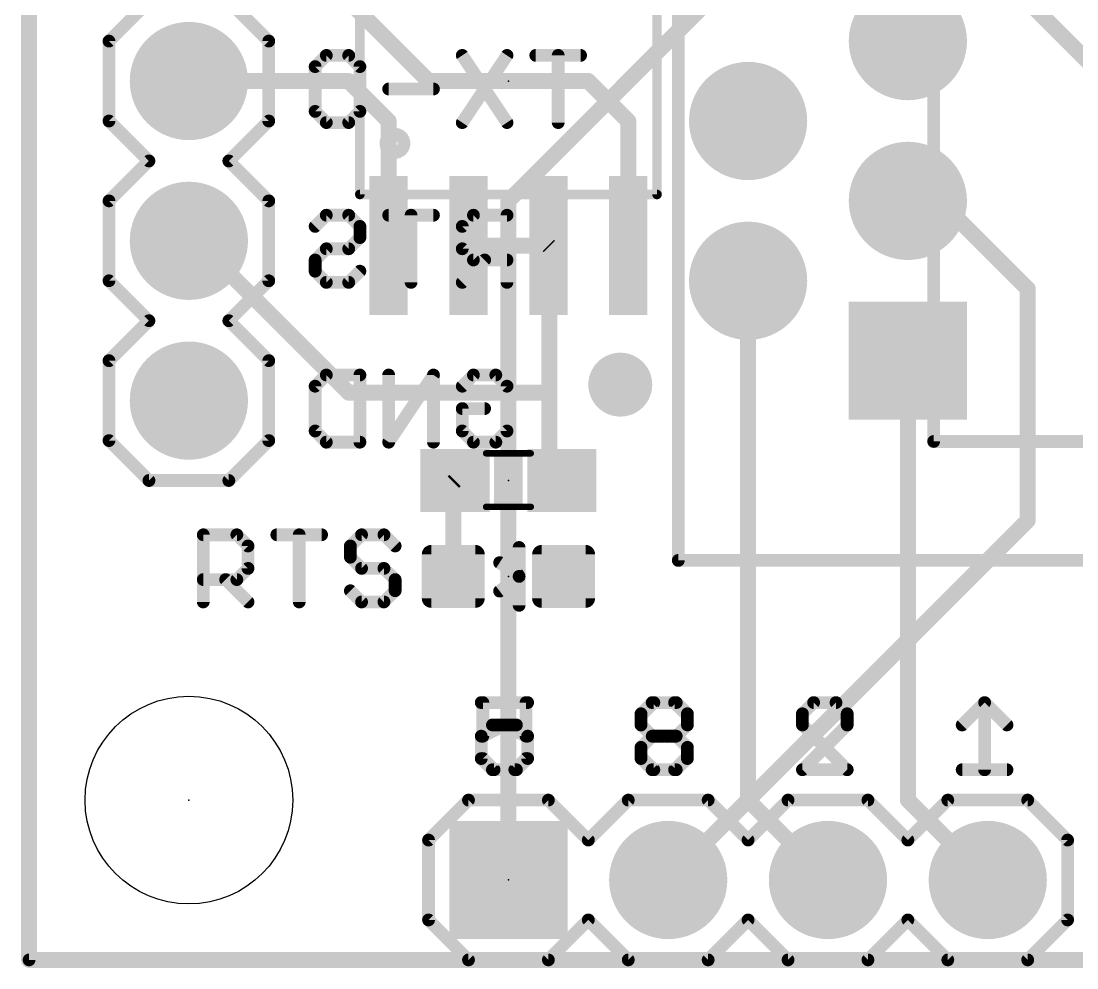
# Model space of a CAD drawing. Extents: x -30 to 77, y -19 to 28.
# Drawn here: x -0.13 to 16.66, y -0.13 to 14.92 of the extents above; entities that cross this region are included whole.
import ezdxf

# ---------------------------------------------------------------- set-up
doc = ezdxf.new("R2010")
doc.units = 0
for name, color, linetype in [('1', 12, 'CONTINUOUS'), ('16', 132, 'CONTINUOUS'), ('17', 110, 'CONTINUOUS'), ('18', 110, 'CONTINUOUS'), ('20', 53, 'CONTINUOUS'), ('21', 41, 'CONTINUOUS'), ('22', 40, 'CONTINUOUS'), ('23', 53, 'CONTINUOUS'), ('51', 53, 'CONTINUOUS')]:
    doc.layers.add(name, color=color, linetype=linetype)

# ---------------------------------------------------------------- blocks, each defined once
blk = doc.blocks.new('RECT')
blk.add_solid([(-0.5, -0.5), (0.5, -0.5), (-0.5, 0.5), (0.5, 0.5)])
blk = doc.blocks.new('SQUAREP')
blk.add_solid([(-0.5, -0.5), (0.5, -0.5), (-0.5, 0.5), (0.5, 0.5)])
blk = doc.blocks.new('ROUNDP')
at = {"const_width": 0.5}
blk.add_lwpolyline([(0, -0.25, 1), (0, 0.25, 1), (0, -0.25)], format="xyb", dxfattribs=at)
blk = doc.blocks.new('RECT160000X160000R30')
at = {"const_width": 0.15}
blk.add_lwpolyline([(0.425, -0.35), (0.425, 0.35, 0.4142), (0.35, 0.425), (-0.35, 0.425, 0.4142), (-0.425, 0.35), (-0.425, -0.35, 0.4142), (-0.35, -0.425), (0.35, -0.425, 0.4142)], format="xyb", close=True, dxfattribs=at)
blk.add_solid([(-0.3754, -0.3754), (0.3754, -0.3754), (-0.3754, 0.3754), (0.3754, 0.3754)])
blk = doc.blocks.new('ROUNDV')
at = {"const_width": 0.5}
blk.add_lwpolyline([(0, -0.25, 1), (0, 0.25, 1), (0, -0.25)], format="xyb", dxfattribs=at)

msp = doc.modelspace()

# ---------------------------------------------------------------- linework, layer by layer
at = {"layer": '1', "const_width": 0.254}
for points in [[(0, 0), (0, 27.94)], [(3.81, 16.51), (6.35, 13.97)], [(2.54, 13.97), (5.08, 13.97)], [(5.08, 13.97), (5.715, 13.335)], [(6.35, 13.97), (8.89, 13.97)], [(8.89, 13.97), (9.525, 13.335)], [(5.715, 13.335), (5.715, 11.3538)], [(9.525, 13.335), (9.525, 11.3538)], [(2.54, 11.43), (2.667, 11.43)], [(2.667, 11.43), (5.08, 9.017)], [(8.255, 11.3538), (6.985, 11.3538)], [(8.27, 11.3388), (8.255, 11.3538)], [(8.27, 11.3388), (8.27, 9.017)], [(11.43, 2.54), (11.43, 10.795)], [(13.97, 2.54), (13.97, 9.525)], [(5.08, 9.017), (8.27, 9.017)], [(8.27, 9.017), (8.27, 7.82)], [(8.27, 7.82), (8.47, 7.62)], [(6.77, 7.62), (6.743, 7.593)], [(6.743, 7.593), (6.743, 6.096)], [(6.743, 6.096), (6.97, 6.45)], [(12.7, 1.27), (11.43, 2.54)], [(15.24, 1.27), (13.97, 2.54)], [(22.86, 0), (0, 0)]]:
    msp.add_lwpolyline(points, dxfattribs=at)
at = {"layer": '1', "const_width": 0.127}
for points in [[(2.54, 14.0335, 1), (2.54, 13.9065)], [(5.1249, 14.0149, 1), (5.0351, 13.9251)], [(5.08, 13.9065, 1), (5.08, 14.0335)], [(6.35, 14.0335, 1), (6.35, 13.9065)], [(6.3051, 13.9251, 1), (6.3949, 14.0149)], [(8.9349, 14.0149, 1), (8.8451, 13.9251)], [(8.89, 13.9065, 1), (8.89, 14.0335)], [(5.7785, 13.335, 1), (5.6515, 13.335)], [(5.6701, 13.2901, 1), (5.7599, 13.3799)], [(9.5885, 13.335, 1), (9.4615, 13.335)], [(9.4801, 13.2901, 1), (9.5699, 13.3799)], [(2.54, 11.4935, 1), (2.54, 11.3665)], [(2.7119, 11.4749, 1), (2.6221, 11.3851)], [(2.667, 11.3665, 1), (2.667, 11.4935)], [(5.6515, 11.3538, 1), (5.7785, 11.3538)], [(6.985, 11.4173, 1), (6.985, 11.2903)], [(8.2999, 11.3987, 1), (8.2101, 11.3089)], [(8.3335, 11.3388, 1), (8.2065, 11.3388)], [(8.2251, 11.2939, 1), (8.3149, 11.3837)], [(8.255, 11.2903, 1), (8.255, 11.4173)], [(9.4615, 11.3538, 1), (9.5885, 11.3538)], [(11.4935, 10.795, 1), (11.3665, 10.795)], [(14.0335, 9.525, 1), (13.9065, 9.525)], [(5.08, 9.0805, 1), (5.08, 8.9535)], [(5.0351, 8.9721, 1), (5.1249, 9.0619)], [(8.3335, 9.017, 1), (8.2065, 9.017)], [(8.2065, 9.017, 1), (8.3335, 9.017)], [(8.27, 8.9535, 1), (8.27, 9.0805)], [(8.3149, 7.8649, 1), (8.2251, 7.7751)], [(6.8149, 7.5751, 1), (6.7251, 7.6649)], [(8.2065, 7.82, 1), (8.3335, 7.82)], [(8.4251, 7.5751, 1), (8.5149, 7.6649)], [(6.8065, 7.593, 1), (6.6795, 7.593)], [(6.6981, 7.6379, 1), (6.7879, 7.5481)], [(7.0235, 6.4157, 1), (6.9165, 6.4843)], [(6.6895, 6.1303, 1), (6.7965, 6.0617)], [(6.6795, 6.096, 1), (6.8065, 6.096)], [(11.4749, 2.5849, 1), (11.3851, 2.4951)], [(11.3665, 2.54, 1), (11.4935, 2.54)], [(14.0149, 2.5849, 1), (13.9251, 2.4951)], [(13.9065, 2.54, 1), (14.0335, 2.54)], [(12.6551, 1.2251, 1), (12.7449, 1.3149)], [(15.1951, 1.2251, 1), (15.2849, 1.3149)], [(0, 0.0635, 1), (0, -0.0635)], [(-0.0635, 0, 1), (0.0635, 0)]]:
    msp.add_lwpolyline(points, format="xyb", dxfattribs=at)
at = {"layer": '16', "const_width": 0.254}
for points in [[(0, 0), (0, 27.94)], [(7.62, 12.065), (11.43, 15.875)], [(15.875, 15.24), (17.074, 14.041)], [(7.62, 1.27), (7.62, 12.065)], [(14.478, 12.065), (13.97, 12.065)], [(15.875, 10.668), (14.478, 12.065)], [(15.875, 6.985), (15.875, 10.668)], [(10.16, 1.27), (15.875, 6.985)], [(22.86, 0), (0, 0)]]:
    msp.add_lwpolyline(points, dxfattribs=at)
at = {"layer": '16', "const_width": 0.127}
for points in [[(7.6835, 12.065, 1), (7.5565, 12.065)], [(7.5751, 12.1099, 1), (7.6649, 12.0201)], [(13.97, 12.1285, 1), (13.97, 12.0015)], [(14.5229, 12.1099, 1), (14.4331, 12.0201)], [(14.478, 12.0015, 1), (14.478, 12.1285)], [(15.9385, 10.668, 1), (15.8115, 10.668)], [(15.8301, 10.6231, 1), (15.9199, 10.7129)], [(15.9199, 6.9401, 1), (15.8301, 7.0299)], [(15.8115, 6.985, 1), (15.9385, 6.985)], [(10.1151, 1.3149, 1), (10.2049, 1.2251)], [(7.5565, 1.27, 1), (7.6835, 1.27)], [(0, 0.0635, 1), (0, -0.0635)], [(-0.0635, 0, 1), (0.0635, 0)]]:
    msp.add_lwpolyline(points, format="xyb", dxfattribs=at)
at = {"layer": '20', "const_width": 0.2032}
for points in [[(0, 0), (0, 27.94)], [(22.86, 0), (0, 0)]]:
    msp.add_lwpolyline(points, dxfattribs=at)
at = {"layer": '20', "const_width": 0.1016}
for points in [[(0, 0.0508, 1), (0, -0.0508)], [(-0.0508, 0, 1), (0.0508, 0)]]:
    msp.add_lwpolyline(points, format="xyb", dxfattribs=at)
at = {"layer": '20'}
msp.add_circle((2.54, 2.54), 1.651, dxfattribs=at)
at = {"layer": '21'}
for points, const_width in [([(10.32, 6.35), (10.32, 21.59)], 0.2032), ([(14.38, 8.241), (14.38, 19.841)], 0.2032), ([(5.258, 15.773), (5.258, 12.167)], 0.1524), ([(9.982, 12.167), (9.982, 15.773)], 0.1524), ([(1.27, 14.605), (1.905, 15.24)], 0.2032), ([(3.175, 15.24), (3.81, 14.605)], 0.2032), ([(1.27, 13.335), (1.27, 14.605)], 0.2032), ([(3.81, 14.605), (3.81, 13.335)], 0.2032), ([(1.905, 12.7), (1.27, 13.335)], 0.2032), ([(3.81, 13.335), (3.175, 12.7)], 0.2032), ([(1.905, 12.7), (1.27, 12.065)], 0.2032), ([(3.81, 12.065), (3.175, 12.7)], 0.2032), ([(1.27, 10.795), (1.27, 12.065)], 0.2032), ([(3.81, 12.065), (3.81, 10.795)], 0.2032), ([(1.905, 10.16), (1.27, 10.795)], 0.2032), ([(3.81, 10.795), (3.175, 10.16)], 0.2032), ([(1.27, 9.525), (1.905, 10.16)], 0.2032), ([(3.175, 10.16), (3.81, 9.525)], 0.2032), ([(1.27, 8.255), (1.27, 9.525)], 0.2032), ([(3.81, 9.525), (3.81, 8.255)], 0.2032), ([(1.905, 7.62), (1.27, 8.255)], 0.2032), ([(3.81, 8.255), (3.175, 7.62)], 0.2032), ([(20.58, 8.241), (14.38, 8.241)], 0.2032), ([(3.175, 7.62), (1.905, 7.62)], 0.2032), ([(2.7686, 5.6896), (2.7686, 6.7573)], 0.2032), ([(2.7686, 6.7573), (3.3025, 6.7573)], 0.2032), ([(3.3025, 6.7573), (3.4804, 6.5794)], 0.2032), ([(3.938, 6.7573), (4.6498, 6.7573)], 0.2032), ([(4.2939, 5.6896), (4.2939, 6.7573)], 0.2032), ([(5.2853, 6.7573), (5.1074, 6.5794)], 0.2032), ([(5.6413, 6.7573), (5.2853, 6.7573)], 0.2032), ([(5.8192, 6.5794), (5.6413, 6.7573)], 0.2032), ([(3.4804, 6.5794), (3.4804, 6.2235)], 0.2032), ([(5.1074, 6.5794), (5.1074, 6.4014)], 0.2032), ([(7.79, 6.556), (7.79, 6.096)], 0.2032), ([(5.1074, 6.4014), (5.2853, 6.2235)], 0.2032), ([(7.7746, 6.1214), (7.48, 6.3144)], 0.2032), ([(23.32, 6.35), (10.32, 6.35)], 0.2032), ([(3.4804, 6.2235), (3.3025, 6.0455)], 0.2032), ([(5.2853, 6.2235), (5.6413, 6.2235)], 0.2032), ([(5.6413, 6.2235), (5.8192, 6.0455)], 0.2032), ([(3.3025, 6.0455), (2.7686, 6.0455)], 0.2032), ([(3.1245, 6.0455), (3.4804, 5.6896)], 0.2032), ([(5.8192, 6.0455), (5.8192, 5.8676)], 0.2032), ([(7.79, 6.096), (7.48, 5.8622)], 0.2032), ([(7.79, 5.636), (7.79, 6.096)], 0.2032), ([(5.2853, 5.6896), (5.1074, 5.8676)], 0.2032), ([(5.8192, 5.8676), (5.6413, 5.6896)], 0.2032), ([(5.6413, 5.6896), (5.2853, 5.6896)], 0.2032), ([(7.9254, 4.0903), (7.2136, 4.0903)], 0.2032), ([(7.2136, 4.0903), (7.2136, 3.5565)], 0.2032), ([(9.7536, 3.9124), (9.9315, 4.0903)], 0.2032), ([(9.9315, 4.0903), (10.2875, 4.0903)], 0.2032), ([(10.2875, 4.0903), (10.4654, 3.9124)], 0.2032), ([(12.4716, 4.0903), (12.2936, 3.9124)], 0.2032), ([(12.8275, 4.0903), (12.4716, 4.0903)], 0.2032), ([(13.0054, 3.9124), (12.8275, 4.0903)], 0.2032), ([(14.8336, 3.7344), (15.1895, 4.0903)], 0.2032), ([(15.1895, 4.0903), (15.1895, 3.0226)], 0.2032), ([(10.4654, 3.9124), (10.4654, 3.7344)], 0.2032), ([(13.0054, 3.7344), (13.0054, 3.9124)], 0.2032), ([(7.2136, 3.5565), (7.5695, 3.7344)], 0.2032), ([(7.5695, 3.7344), (7.7475, 3.7344)], 0.2032), ([(7.7475, 3.7344), (7.9254, 3.5565)], 0.2032), ([(10.4654, 3.7344), (10.2875, 3.5565)], 0.2032), ([(12.2936, 3.0226), (13.0054, 3.7344)], 0.2032), ([(7.9254, 3.5565), (7.9254, 3.2006)], 0.2032), ([(10.2875, 3.5565), (10.1095, 3.5565)], 0.2032), ([(10.2875, 3.5565), (10.4654, 3.3785)], 0.2032), ([(10.4654, 3.3785), (10.4654, 3.2006)], 0.2032), ([(7.3916, 3.0226), (7.2136, 3.2006)], 0.2032), ([(7.9254, 3.2006), (7.7475, 3.0226)], 0.2032), ([(9.9315, 3.0226), (9.7536, 3.2006)], 0.2032), ([(10.4654, 3.2006), (10.2875, 3.0226)], 0.2032), ([(7.7475, 3.0226), (7.3916, 3.0226)], 0.2032), ([(10.2875, 3.0226), (9.9315, 3.0226)], 0.2032), ([(13.0054, 3.0226), (12.2936, 3.0226)], 0.2032), ([(14.8336, 3.0226), (15.5454, 3.0226)], 0.2032), ([(6.985, 2.54), (6.35, 1.905)], 0.2032), ([(6.985, 2.54), (8.255, 2.54)], 0.2032), ([(8.255, 2.54), (8.89, 1.905)], 0.2032), ([(8.89, 1.905), (9.525, 2.54)], 0.2032), ([(9.525, 2.54), (10.795, 2.54)], 0.2032), ([(10.795, 2.54), (11.43, 1.905)], 0.2032), ([(11.43, 1.905), (12.065, 2.54)], 0.2032), ([(12.065, 2.54), (13.335, 2.54)], 0.2032), ([(13.335, 2.54), (13.97, 1.905)], 0.2032), ([(14.605, 2.54), (13.97, 1.905)], 0.2032), ([(14.605, 2.54), (15.875, 2.54)], 0.2032), ([(15.875, 2.54), (16.51, 1.905)], 0.2032), ([(6.35, 1.905), (6.35, 0.635)], 0.2032), ([(16.51, 1.905), (16.51, 0.635)], 0.2032), ([(6.35, 0.635), (6.985, 0)], 0.2032), ([(8.89, 0.635), (8.255, 0)], 0.2032), ([(9.525, 0), (8.89, 0.635)], 0.2032), ([(11.43, 0.635), (10.795, 0)], 0.2032), ([(12.065, 0), (11.43, 0.635)], 0.2032), ([(13.97, 0.635), (13.335, 0)], 0.2032), ([(13.97, 0.635), (14.605, 0)], 0.2032), ([(16.51, 0.635), (15.875, 0)], 0.2032), ([(8.255, 0), (6.985, 0)], 0.2032), ([(10.795, 0), (9.525, 0)], 0.2032), ([(13.335, 0), (12.065, 0)], 0.2032), ([(15.875, 0), (14.605, 0)], 0.2032)]:
    msp.add_lwpolyline(points, dxfattribs=dict(at, const_width=const_width))
for points, const_width in [([(1.3208, 14.605, 1), (1.2192, 14.605)], 0.1016), ([(1.2341, 14.6409, 1), (1.3059, 14.5691)], 0.1016), ([(3.8608, 14.605, 1), (3.7592, 14.605)], 0.1016), ([(3.7741, 14.5691, 1), (3.8459, 14.6409)], 0.1016), ([(1.3059, 13.3709, 1), (1.2341, 13.2991)], 0.1016), ([(3.8459, 13.2991, 1), (3.7741, 13.3709)], 0.1016), ([(1.2192, 13.335, 1), (1.3208, 13.335)], 0.1016), ([(3.7592, 13.335, 1), (3.8608, 13.335)], 0.1016), ([(5.8166, 12.8358, 1), (5.8166, 13.123, 1), (5.8166, 12.8358)], 0.2032), ([(1.9409, 12.6641, 1), (1.8691, 12.7359)], 0.1016), ([(1.8691, 12.6641, 1), (1.9409, 12.7359)], 0.1016), ([(3.2109, 12.7359, 1), (3.1391, 12.6641)], 0.1016), ([(3.1391, 12.7359, 1), (3.2109, 12.6641)], 0.1016), ([(1.3208, 12.065, 1), (1.2192, 12.065)], 0.1016), ([(1.2341, 12.1009, 1), (1.3059, 12.0291)], 0.1016), ([(3.8608, 12.065, 1), (3.7592, 12.065)], 0.1016), ([(3.7741, 12.0291, 1), (3.8459, 12.1009)], 0.1016), ([(5.2199, 12.167, 1), (5.2961, 12.167)], 0.0762), ([(9.9439, 12.167, 1), (10.0201, 12.167)], 0.0762), ([(1.3059, 10.8309, 1), (1.2341, 10.7591)], 0.1016), ([(1.2192, 10.795, 1), (1.3208, 10.795)], 0.1016), ([(3.7592, 10.795, 1), (3.8608, 10.795)], 0.1016), ([(3.8459, 10.7591, 1), (3.7741, 10.8309)], 0.1016), ([(1.9409, 10.1241, 1), (1.8691, 10.1959)], 0.1016), ([(1.8691, 10.1241, 1), (1.9409, 10.1959)], 0.1016), ([(3.2109, 10.1959, 1), (3.1391, 10.1241)], 0.1016), ([(3.1391, 10.1959, 1), (3.2109, 10.1241)], 0.1016), ([(1.3208, 9.525, 1), (1.2192, 9.525)], 0.1016), ([(1.2341, 9.5609, 1), (1.3059, 9.4891)], 0.1016), ([(3.8608, 9.525, 1), (3.7592, 9.525)], 0.1016), ([(3.7741, 9.4891, 1), (3.8459, 9.5609)], 0.1016), ([(1.3059, 8.2909, 1), (1.2341, 8.2191)], 0.1016), ([(1.2192, 8.255, 1), (1.3208, 8.255)], 0.1016), ([(3.7592, 8.255, 1), (3.8608, 8.255)], 0.1016), ([(3.8459, 8.2191, 1), (3.7741, 8.2909)], 0.1016), ([(14.38, 8.2918, 1), (14.38, 8.1902)], 0.1016), ([(14.3292, 8.241, 1), (14.4308, 8.241)], 0.1016), ([(1.905, 7.6708, 1), (1.905, 7.5692)], 0.1016), ([(3.175, 7.5692, 1), (3.175, 7.6708)], 0.1016), ([(1.8691, 7.5841, 1), (1.9409, 7.6559)], 0.1016), ([(3.1391, 7.6559, 1), (3.2109, 7.5841)], 0.1016), ([(2.8194, 6.7573, 1), (2.7178, 6.7573)], 0.1016), ([(2.7686, 6.8081, 1), (2.7686, 6.7065)], 0.1016), ([(3.3384, 6.7932, 1), (3.2665, 6.7214)], 0.1016), ([(3.3025, 6.7065, 1), (3.3025, 6.8081)], 0.1016), ([(3.938, 6.8081, 1), (3.938, 6.7065)], 0.1016), ([(4.3447, 6.7573, 1), (4.2431, 6.7573)], 0.1016), ([(4.6498, 6.7065, 1), (4.6498, 6.8081)], 0.1016), ([(5.2853, 6.8081, 1), (5.2853, 6.7065)], 0.1016), ([(5.3213, 6.7214, 1), (5.2494, 6.7932)], 0.1016), ([(5.6772, 6.7932, 1), (5.6053, 6.7214)], 0.1016), ([(5.6413, 6.7065, 1), (5.6413, 6.8081)], 0.1016), ([(3.5312, 6.5794, 1), (3.4296, 6.5794)], 0.1016), ([(3.4445, 6.5434, 1), (3.5163, 6.6153)], 0.1016), ([(5.1582, 6.5794, 1), (5.0566, 6.5794)], 0.1016), ([(5.0715, 6.6153, 1), (5.1433, 6.5434)], 0.1016), ([(5.7833, 6.5434, 1), (5.8551, 6.6153)], 0.1016), ([(7.8408, 6.556, 1), (7.7392, 6.556)], 0.1016), ([(5.1433, 6.4373, 1), (5.0715, 6.3655)], 0.1016), ([(5.0566, 6.4014, 1), (5.1582, 6.4014)], 0.1016), ([(7.5078, 6.3569, 1), (7.4522, 6.2719)], 0.1016), ([(10.32, 6.4008, 1), (10.32, 6.2992)], 0.1016), ([(10.2692, 6.35, 1), (10.3708, 6.35)], 0.1016), ([(3.4296, 6.2235, 1), (3.5312, 6.2235)], 0.1016), ([(3.5163, 6.1875, 1), (3.4445, 6.2594)], 0.1016), ([(5.2853, 6.2743, 1), (5.2853, 6.1727)], 0.1016), ([(5.2494, 6.1875, 1), (5.3213, 6.2594)], 0.1016), ([(5.6772, 6.2594, 1), (5.6053, 6.1875)], 0.1016), ([(5.6413, 6.1727, 1), (5.6413, 6.2743)], 0.1016), ([(7.7468, 6.0789, 1), (7.8024, 6.1639)], 0.1016), ([(2.7686, 6.0963, 1), (2.7686, 5.9947)], 0.1016), ([(3.1604, 6.0814, 1), (3.0886, 6.0096)], 0.1016), ([(3.2665, 6.0814, 1), (3.3384, 6.0096)], 0.1016), ([(3.3025, 5.9947, 1), (3.3025, 6.0963)], 0.1016), ([(5.87, 6.0455, 1), (5.7684, 6.0455)], 0.1016), ([(5.7833, 6.0096, 1), (5.8551, 6.0814)], 0.1016), ([(7.8408, 6.096, 1), (7.7392, 6.096)], 0.1016), ([(7.7392, 6.096, 1), (7.8408, 6.096)], 0.1016), ([(7.8206, 6.0554, 1), (7.7594, 6.1366)], 0.1016), ([(5.1433, 5.9035, 1), (5.0715, 5.8316)], 0.1016), ([(5.7684, 5.8676, 1), (5.87, 5.8676)], 0.1016), ([(5.8551, 5.8316, 1), (5.7833, 5.9035)], 0.1016), ([(7.4494, 5.9028, 1), (7.5106, 5.8216)], 0.1016), ([(2.7178, 5.6896, 1), (2.8194, 5.6896)], 0.1016), ([(3.4445, 5.6537, 1), (3.5163, 5.7255)], 0.1016), ([(4.2431, 5.6896, 1), (4.3447, 5.6896)], 0.1016), ([(5.2853, 5.7404, 1), (5.2853, 5.6388)], 0.1016), ([(5.2494, 5.6537, 1), (5.3213, 5.7255)], 0.1016), ([(5.6053, 5.7255, 1), (5.6772, 5.6537)], 0.1016), ([(5.6413, 5.6388, 1), (5.6413, 5.7404)], 0.1016), ([(7.7392, 5.636, 1), (7.8408, 5.636)], 0.1016), ([(7.2136, 4.1411, 1), (7.2136, 4.0395)], 0.1016), ([(7.2644, 4.0903, 1), (7.1628, 4.0903)], 0.1016), ([(7.9254, 4.0395, 1), (7.9254, 4.1411)], 0.1016), ([(9.9315, 4.1411, 1), (9.9315, 4.0395)], 0.1016), ([(9.9675, 4.0544, 1), (9.8956, 4.1262)], 0.1016), ([(10.3234, 4.1262, 1), (10.2515, 4.0544)], 0.1016), ([(10.2875, 4.0395, 1), (10.2875, 4.1411)], 0.1016), ([(12.4716, 4.1411, 1), (12.4716, 4.0395)], 0.1016), ([(12.5075, 4.0544, 1), (12.4356, 4.1262)], 0.1016), ([(12.8634, 4.1262, 1), (12.7915, 4.0544)], 0.1016), ([(12.8275, 4.0395, 1), (12.8275, 4.1411)], 0.1016), ([(15.2403, 4.0903, 1), (15.1387, 4.0903)], 0.1016), ([(15.2254, 4.0544, 1), (15.1536, 4.1262)], 0.1016), ([(9.7177, 3.9483, 1), (9.7895, 3.8764)], 0.1016), ([(10.5162, 3.9124, 1), (10.4146, 3.9124)], 0.1016), ([(10.4295, 3.8764, 1), (10.5013, 3.9483)], 0.1016), ([(12.2577, 3.9483, 1), (12.3295, 3.8764)], 0.1016), ([(13.0562, 3.9124, 1), (12.9546, 3.9124)], 0.1016), ([(12.9695, 3.8764, 1), (13.0413, 3.9483)], 0.1016), ([(7.5695, 3.7852, 1), (7.5695, 3.6836)], 0.1016), ([(7.5922, 3.689, 1), (7.5468, 3.7798)], 0.1016), ([(7.7834, 3.7703, 1), (7.7115, 3.6985)], 0.1016), ([(7.7475, 3.6836, 1), (7.7475, 3.7852)], 0.1016), ([(10.4146, 3.7344, 1), (10.5162, 3.7344)], 0.1016), ([(10.5013, 3.6985, 1), (10.4295, 3.7703)], 0.1016), ([(12.9546, 3.7344, 1), (13.0562, 3.7344)], 0.1016), ([(13.0413, 3.6985, 1), (12.9695, 3.7703)], 0.1016), ([(14.7977, 3.7703, 1), (14.8695, 3.6985)], 0.1016), ([(7.1909, 3.6019, 1), (7.2363, 3.511)], 0.1016), ([(7.1628, 3.5565, 1), (7.2644, 3.5565)], 0.1016), ([(7.9762, 3.5565, 1), (7.8746, 3.5565)], 0.1016), ([(7.8895, 3.5205, 1), (7.9613, 3.5924)], 0.1016), ([(10.1095, 3.6073, 1), (10.1095, 3.5057)], 0.1016), ([(10.3234, 3.5924, 1), (10.2515, 3.5205)], 0.1016), ([(10.2515, 3.5924, 1), (10.3234, 3.5205)], 0.1016), ([(10.2875, 3.5057, 1), (10.2875, 3.6073)], 0.1016), ([(10.5162, 3.3785, 1), (10.4146, 3.3785)], 0.1016), ([(10.4295, 3.3426, 1), (10.5013, 3.4144)], 0.1016), ([(7.2495, 3.2365, 1), (7.1777, 3.1646)], 0.1016), ([(7.8746, 3.2006, 1), (7.9762, 3.2006)], 0.1016), ([(7.9613, 3.1646, 1), (7.8895, 3.2365)], 0.1016), ([(9.7895, 3.2365, 1), (9.7177, 3.1646)], 0.1016), ([(10.4146, 3.2006, 1), (10.5162, 3.2006)], 0.1016), ([(10.5013, 3.1646, 1), (10.4295, 3.2365)], 0.1016), ([(7.3916, 3.0734, 1), (7.3916, 2.9718)], 0.1016), ([(7.3556, 2.9867, 1), (7.4275, 3.0585)], 0.1016), ([(7.7115, 3.0585, 1), (7.7834, 2.9867)], 0.1016), ([(7.7475, 2.9718, 1), (7.7475, 3.0734)], 0.1016), ([(9.9315, 3.0734, 1), (9.9315, 2.9718)], 0.1016), ([(9.8956, 2.9867, 1), (9.9675, 3.0585)], 0.1016), ([(10.2515, 3.0585, 1), (10.3234, 2.9867)], 0.1016), ([(10.2875, 2.9718, 1), (10.2875, 3.0734)], 0.1016), ([(12.2936, 3.0734, 1), (12.2936, 2.9718)], 0.1016), ([(12.2577, 3.0585, 1), (12.3295, 2.9867)], 0.1016), ([(13.0054, 2.9718, 1), (13.0054, 3.0734)], 0.1016), ([(14.8336, 3.0734, 1), (14.8336, 2.9718)], 0.1016), ([(15.1387, 3.0226, 1), (15.2403, 3.0226)], 0.1016), ([(15.5454, 2.9718, 1), (15.5454, 3.0734)], 0.1016), ([(6.985, 2.5908, 1), (6.985, 2.4892)], 0.1016), ([(7.0209, 2.5041, 1), (6.9491, 2.5759)], 0.1016), ([(8.2909, 2.5759, 1), (8.2191, 2.5041)], 0.1016), ([(8.255, 2.4892, 1), (8.255, 2.5908)], 0.1016), ([(9.525, 2.5908, 1), (9.525, 2.4892)], 0.1016), ([(9.5609, 2.5041, 1), (9.4891, 2.5759)], 0.1016), ([(10.8309, 2.5759, 1), (10.7591, 2.5041)], 0.1016), ([(10.795, 2.4892, 1), (10.795, 2.5908)], 0.1016), ([(12.065, 2.5908, 1), (12.065, 2.4892)], 0.1016), ([(12.1009, 2.5041, 1), (12.0291, 2.5759)], 0.1016), ([(13.3709, 2.5759, 1), (13.2991, 2.5041)], 0.1016), ([(13.335, 2.4892, 1), (13.335, 2.5908)], 0.1016), ([(14.605, 2.5908, 1), (14.605, 2.4892)], 0.1016), ([(14.6409, 2.5041, 1), (14.5691, 2.5759)], 0.1016), ([(15.9109, 2.5759, 1), (15.8391, 2.5041)], 0.1016), ([(15.875, 2.4892, 1), (15.875, 2.5908)], 0.1016), ([(6.4008, 1.905, 1), (6.2992, 1.905)], 0.1016), ([(6.3141, 1.9409, 1), (6.3859, 1.8691)], 0.1016), ([(8.8541, 1.9409, 1), (8.9259, 1.8691)], 0.1016), ([(8.8541, 1.8691, 1), (8.9259, 1.9409)], 0.1016), ([(11.3941, 1.9409, 1), (11.4659, 1.8691)], 0.1016), ([(11.3941, 1.8691, 1), (11.4659, 1.9409)], 0.1016), ([(13.9341, 1.9409, 1), (14.0059, 1.8691)], 0.1016), ([(13.9341, 1.8691, 1), (14.0059, 1.9409)], 0.1016), ([(16.5608, 1.905, 1), (16.4592, 1.905)], 0.1016), ([(16.4741, 1.8691, 1), (16.5459, 1.9409)], 0.1016), ([(6.3859, 0.6709, 1), (6.3141, 0.5991)], 0.1016), ([(6.2992, 0.635, 1), (6.4008, 0.635)], 0.1016), ([(8.9259, 0.6709, 1), (8.8541, 0.5991)], 0.1016), ([(8.9259, 0.5991, 1), (8.8541, 0.6709)], 0.1016), ([(11.4659, 0.6709, 1), (11.3941, 0.5991)], 0.1016), ([(11.4659, 0.5991, 1), (11.3941, 0.6709)], 0.1016), ([(14.0059, 0.6709, 1), (13.9341, 0.5991)], 0.1016), ([(14.0059, 0.5991, 1), (13.9341, 0.6709)], 0.1016), ([(16.4592, 0.635, 1), (16.5608, 0.635)], 0.1016), ([(16.5459, 0.5991, 1), (16.4741, 0.6709)], 0.1016), ([(6.985, 0.0508, 1), (6.985, -0.0508)], 0.1016), ([(6.9491, -0.0359, 1), (7.0209, 0.0359)], 0.1016), ([(8.2191, 0.0359, 1), (8.2909, -0.0359)], 0.1016), ([(8.255, -0.0508, 1), (8.255, 0.0508)], 0.1016), ([(9.525, 0.0508, 1), (9.525, -0.0508)], 0.1016), ([(9.4891, -0.0359, 1), (9.5609, 0.0359)], 0.1016), ([(10.7591, 0.0359, 1), (10.8309, -0.0359)], 0.1016), ([(10.795, -0.0508, 1), (10.795, 0.0508)], 0.1016), ([(12.065, 0.0508, 1), (12.065, -0.0508)], 0.1016), ([(12.0291, -0.0359, 1), (12.1009, 0.0359)], 0.1016), ([(13.2991, 0.0359, 1), (13.3709, -0.0359)], 0.1016), ([(13.335, -0.0508, 1), (13.335, 0.0508)], 0.1016), ([(14.605, 0.0508, 1), (14.605, -0.0508)], 0.1016), ([(14.5691, -0.0359, 1), (14.6409, 0.0359)], 0.1016), ([(15.8391, 0.0359, 1), (15.9109, -0.0359)], 0.1016), ([(15.875, -0.0508, 1), (15.875, 0.0508)], 0.1016)]:
    msp.add_lwpolyline(points, format="xyb", dxfattribs=dict(at, const_width=const_width))
at = {"layer": '22', "const_width": 0.2032}
for points in [[(4.547, 14.1994), (4.725, 14.3773)], [(4.725, 14.3773), (5.0809, 14.3773)], [(5.0809, 14.3773), (5.2588, 14.1994)], [(7.5976, 14.3773), (6.8858, 13.3096)], [(6.8858, 14.3773), (7.5976, 13.3096)], [(8.767, 14.3773), (8.0552, 14.3773)], [(8.4111, 13.3096), (8.4111, 14.3773)], [(4.547, 13.4876), (4.547, 14.1994)], [(5.2588, 14.1994), (5.2588, 13.4876)], [(6.4282, 13.8435), (5.7164, 13.8435)], [(4.725, 13.3096), (4.547, 13.4876)], [(5.2588, 13.4876), (5.0809, 13.3096)], [(5.0809, 13.3096), (4.725, 13.3096)], [(4.547, 11.6594), (4.7249, 11.8373)], [(4.7249, 11.8373), (5.0809, 11.8373)], [(5.0809, 11.8373), (5.2588, 11.6594)], [(6.4282, 11.8373), (5.7164, 11.8373)], [(6.0723, 10.7696), (6.0723, 11.8373)], [(7.0637, 11.8373), (6.8858, 11.6594)], [(7.5976, 11.8373), (7.0637, 11.8373)], [(7.5976, 10.7696), (7.5976, 11.8373)], [(5.2588, 11.6594), (5.2588, 11.4814)], [(6.8858, 11.6594), (6.8858, 11.3035)], [(5.2588, 11.4814), (5.0809, 11.3035)], [(4.7249, 11.3035), (4.547, 11.1255)], [(5.0809, 11.3035), (4.7249, 11.3035)], [(6.8858, 11.3035), (7.0637, 11.1255)], [(4.547, 11.1255), (4.547, 10.9475)], [(7.2417, 11.1255), (6.8858, 10.7696)], [(7.0637, 11.1255), (7.5976, 11.1255)], [(4.547, 10.9475), (4.7249, 10.7696)], [(5.0809, 10.7696), (5.2588, 10.9475)], [(4.7249, 10.7696), (5.0809, 10.7696)], [(4.547, 9.1194), (4.7249, 9.2973)], [(4.7249, 9.2973), (5.2588, 9.2973)], [(5.2588, 9.2973), (5.2588, 8.2296)], [(6.4282, 9.2973), (5.7164, 8.2296)], [(5.7164, 8.2296), (5.7164, 9.2973)], [(6.4282, 8.2296), (6.4282, 9.2973)], [(6.8858, 9.1194), (7.0637, 9.2973)], [(7.0637, 9.2973), (7.4196, 9.2973)], [(7.4196, 9.2973), (7.5976, 9.1194)], [(4.547, 8.4076), (4.547, 9.1194)], [(7.5976, 9.1194), (7.5976, 8.4076)], [(6.8858, 8.4076), (6.8858, 8.7635)], [(6.8858, 8.7635), (7.2417, 8.7635)], [(4.7249, 8.2296), (4.547, 8.4076)], [(7.0637, 8.2296), (6.8858, 8.4076)], [(7.5976, 8.4076), (7.4196, 8.2296)], [(5.2588, 8.2296), (4.7249, 8.2296)], [(7.4196, 8.2296), (7.0637, 8.2296)], [(7.1876, 4.0903), (7.8994, 4.0903)], [(7.8994, 4.0903), (7.8994, 3.5565)], [(9.9055, 4.0903), (9.7276, 3.9124)], [(10.2614, 4.0903), (9.9055, 4.0903)], [(10.4394, 3.9124), (10.2614, 4.0903)], [(12.294, 3.9124), (12.4719, 4.0903)], [(12.4719, 4.0903), (12.8278, 4.0903)], [(12.8278, 4.0903), (13.0058, 3.9124)], [(15.5458, 3.7344), (15.1899, 4.0903)], [(15.1899, 4.0903), (15.1899, 3.0226)], [(9.7276, 3.9124), (9.7276, 3.7344)], [(12.294, 3.7344), (12.294, 3.9124)], [(7.3655, 3.7344), (7.1876, 3.5565)], [(7.5435, 3.7344), (7.3655, 3.7344)], [(7.8994, 3.5565), (7.5435, 3.7344)], [(9.7276, 3.7344), (9.9055, 3.5565)], [(13.0058, 3.0226), (12.294, 3.7344)], [(7.1876, 3.5565), (7.1876, 3.2006)], [(9.9055, 3.5565), (9.7276, 3.3785)], [(9.9055, 3.5565), (10.0835, 3.5565)], [(9.7276, 3.3785), (9.7276, 3.2006)], [(7.1876, 3.2006), (7.3655, 3.0226)], [(7.7215, 3.0226), (7.8994, 3.2006)], [(9.7276, 3.2006), (9.9055, 3.0226)], [(10.2614, 3.0226), (10.4394, 3.2006)], [(7.3655, 3.0226), (7.7215, 3.0226)], [(9.9055, 3.0226), (10.2614, 3.0226)], [(12.294, 3.0226), (13.0058, 3.0226)], [(15.5458, 3.0226), (14.834, 3.0226)]]:
    msp.add_lwpolyline(points, dxfattribs=at)
at = {"layer": '22', "const_width": 0.1016}
for points in [[(4.725, 14.4281, 1), (4.725, 14.3265)], [(4.7609, 14.3414, 1), (4.689, 14.4132)], [(5.1168, 14.4132, 1), (5.0449, 14.3414)], [(5.0809, 14.3265, 1), (5.0809, 14.4281)], [(6.9281, 14.4055, 1), (6.8435, 14.3491)], [(7.6399, 14.3491, 1), (7.5553, 14.4055)], [(8.0552, 14.4281, 1), (8.0552, 14.3265)], [(8.4619, 14.3773, 1), (8.3603, 14.3773)], [(8.767, 14.3265, 1), (8.767, 14.4281)], [(4.5978, 14.1994, 1), (4.4962, 14.1994)], [(4.5111, 14.2353, 1), (4.5829, 14.1634)], [(5.3096, 14.1994, 1), (5.208, 14.1994)], [(5.2229, 14.1634, 1), (5.2947, 14.2353)], [(5.7164, 13.8943, 1), (5.7164, 13.7927)], [(6.4282, 13.7927, 1), (6.4282, 13.8943)], [(4.5829, 13.5235, 1), (4.5111, 13.4516)], [(4.4962, 13.4876, 1), (4.5978, 13.4876)], [(5.208, 13.4876, 1), (5.3096, 13.4876)], [(5.2947, 13.4516, 1), (5.2229, 13.5235)], [(4.725, 13.3604, 1), (4.725, 13.2588)], [(4.689, 13.2737, 1), (4.7609, 13.3455)], [(5.0449, 13.3455, 1), (5.1168, 13.2737)], [(5.0809, 13.2588, 1), (5.0809, 13.3604)], [(6.8435, 13.3378, 1), (6.9281, 13.2814)], [(7.5553, 13.2814, 1), (7.6399, 13.3378)], [(8.3603, 13.3096, 1), (8.4619, 13.3096)], [(4.7249, 11.8881, 1), (4.7249, 11.7865)], [(4.7609, 11.8014, 1), (4.689, 11.8732)], [(5.1168, 11.8732, 1), (5.0449, 11.8014)], [(5.0809, 11.7865, 1), (5.0809, 11.8881)], [(5.7164, 11.8881, 1), (5.7164, 11.7865)], [(6.1231, 11.8373, 1), (6.0215, 11.8373)], [(6.4282, 11.7865, 1), (6.4282, 11.8881)], [(7.0637, 11.8881, 1), (7.0637, 11.7865)], [(7.0997, 11.8014, 1), (7.0278, 11.8732)], [(7.6484, 11.8373, 1), (7.5468, 11.8373)], [(7.5976, 11.7865, 1), (7.5976, 11.8881)], [(5.3096, 11.6594, 1), (5.208, 11.6594)], [(6.9366, 11.6594, 1), (6.835, 11.6594)], [(4.5111, 11.6953, 1), (4.5829, 11.6234)], [(5.2229, 11.6234, 1), (5.2947, 11.6953)], [(5.2947, 11.4455, 1), (5.2229, 11.5173)], [(6.8499, 11.6953, 1), (6.9217, 11.6234)], [(5.208, 11.4814, 1), (5.3096, 11.4814)], [(4.7249, 11.3543, 1), (4.7249, 11.2527)], [(4.7609, 11.2675, 1), (4.689, 11.3394)], [(5.0449, 11.3394, 1), (5.1168, 11.2675)], [(5.0809, 11.2527, 1), (5.0809, 11.3543)], [(6.9217, 11.3394, 1), (6.8499, 11.2675)], [(6.835, 11.3035, 1), (6.9366, 11.3035)], [(4.5978, 11.1255, 1), (4.4962, 11.1255)], [(4.5111, 11.1614, 1), (4.5829, 11.0896)], [(7.0637, 11.1763, 1), (7.0637, 11.0747)], [(7.0278, 11.0896, 1), (7.0997, 11.1614)], [(7.2776, 11.0896, 1), (7.2058, 11.1614)], [(7.5976, 11.0747, 1), (7.5976, 11.1763)], [(4.5829, 10.9835, 1), (4.5111, 10.9116)], [(4.4962, 10.9475, 1), (4.5978, 10.9475)], [(5.2947, 10.9116, 1), (5.2229, 10.9835)], [(4.7249, 10.8204, 1), (4.7249, 10.7188)], [(4.689, 10.7337, 1), (4.7609, 10.8055)], [(5.0449, 10.8055, 1), (5.1168, 10.7337)], [(5.0809, 10.7188, 1), (5.0809, 10.8204)], [(6.0215, 10.7696, 1), (6.1231, 10.7696)], [(6.8499, 10.8055, 1), (6.9217, 10.7337)], [(7.5468, 10.7696, 1), (7.6484, 10.7696)], [(4.7249, 9.3481, 1), (4.7249, 9.2465)], [(4.7609, 9.2614, 1), (4.689, 9.3332)], [(5.3096, 9.2973, 1), (5.208, 9.2973)], [(5.2588, 9.2465, 1), (5.2588, 9.3481)], [(5.7672, 9.2973, 1), (5.6656, 9.2973)], [(6.479, 9.2973, 1), (6.3774, 9.2973)], [(6.4705, 9.2691, 1), (6.3859, 9.3255)], [(7.0637, 9.3481, 1), (7.0637, 9.2465)], [(7.0997, 9.2614, 1), (7.0278, 9.3332)], [(7.4556, 9.3332, 1), (7.3837, 9.2614)], [(7.4196, 9.2465, 1), (7.4196, 9.3481)], [(4.5978, 9.1194, 1), (4.4962, 9.1194)], [(4.5111, 9.1553, 1), (4.5829, 9.0834)], [(6.8499, 9.1553, 1), (6.9217, 9.0834)], [(7.6484, 9.1194, 1), (7.5468, 9.1194)], [(7.5617, 9.0834, 1), (7.6335, 9.1553)], [(6.9366, 8.7635, 1), (6.835, 8.7635)], [(6.8858, 8.8143, 1), (6.8858, 8.7127)], [(7.2417, 8.7127, 1), (7.2417, 8.8143)], [(4.5829, 8.4435, 1), (4.5111, 8.3716)], [(4.4962, 8.4076, 1), (4.5978, 8.4076)], [(6.9217, 8.4435, 1), (6.8499, 8.3716)], [(6.835, 8.4076, 1), (6.9366, 8.4076)], [(7.5468, 8.4076, 1), (7.6484, 8.4076)], [(7.6335, 8.3716, 1), (7.5617, 8.4435)], [(4.7249, 8.2804, 1), (4.7249, 8.1788)], [(4.689, 8.1937, 1), (4.7609, 8.2655)], [(5.208, 8.2296, 1), (5.3096, 8.2296)], [(5.2588, 8.1788, 1), (5.2588, 8.2804)], [(5.6741, 8.2578, 1), (5.7587, 8.2014)], [(5.6656, 8.2296, 1), (5.7672, 8.2296)], [(6.3774, 8.2296, 1), (6.479, 8.2296)], [(7.0637, 8.2804, 1), (7.0637, 8.1788)], [(7.0278, 8.1937, 1), (7.0997, 8.2655)], [(7.3837, 8.2655, 1), (7.4556, 8.1937)], [(7.4196, 8.1788, 1), (7.4196, 8.2804)], [(7.1876, 4.1411, 1), (7.1876, 4.0395)], [(7.9502, 4.0903, 1), (7.8486, 4.0903)], [(7.8994, 4.0395, 1), (7.8994, 4.1411)], [(9.9055, 4.1411, 1), (9.9055, 4.0395)], [(9.9415, 4.0544, 1), (9.8696, 4.1262)], [(10.2974, 4.1262, 1), (10.2255, 4.0544)], [(10.2614, 4.0395, 1), (10.2614, 4.1411)], [(12.4719, 4.1411, 1), (12.4719, 4.0395)], [(12.5079, 4.0544, 1), (12.436, 4.1262)], [(12.8638, 4.1262, 1), (12.7919, 4.0544)], [(12.8278, 4.0395, 1), (12.8278, 4.1411)], [(15.2258, 4.1262, 1), (15.154, 4.0544)], [(15.2407, 4.0903, 1), (15.1391, 4.0903)], [(9.7784, 3.9124, 1), (9.6768, 3.9124)], [(9.6917, 3.9483, 1), (9.7635, 3.8764)], [(10.4035, 3.8764, 1), (10.4753, 3.9483)], [(12.3448, 3.9124, 1), (12.2432, 3.9124)], [(12.2581, 3.9483, 1), (12.3299, 3.8764)], [(12.9699, 3.8764, 1), (13.0417, 3.9483)], [(7.3655, 3.7852, 1), (7.3655, 3.6836)], [(7.4015, 3.6985, 1), (7.3296, 3.7703)], [(7.5662, 3.7798, 1), (7.5208, 3.689)], [(7.5435, 3.6836, 1), (7.5435, 3.7852)], [(9.7635, 3.7703, 1), (9.6917, 3.6985)], [(9.6768, 3.7344, 1), (9.7784, 3.7344)], [(12.3299, 3.7703, 1), (12.2581, 3.6985)], [(12.2432, 3.7344, 1), (12.3448, 3.7344)], [(15.5099, 3.6985, 1), (15.5817, 3.7703)], [(7.2384, 3.5565, 1), (7.1368, 3.5565)], [(7.1517, 3.5924, 1), (7.2235, 3.5205)], [(7.8486, 3.5565, 1), (7.9502, 3.5565)], [(7.8767, 3.511, 1), (7.9221, 3.6019)], [(9.9055, 3.6073, 1), (9.9055, 3.5057)], [(9.9415, 3.5205, 1), (9.8696, 3.5924)], [(9.8696, 3.5205, 1), (9.9415, 3.5924)], [(10.0835, 3.5057, 1), (10.0835, 3.6073)], [(9.7784, 3.3785, 1), (9.6768, 3.3785)], [(9.6917, 3.4144, 1), (9.7635, 3.3426)], [(7.2235, 3.2365, 1), (7.1517, 3.1646)], [(7.1368, 3.2006, 1), (7.2384, 3.2006)], [(7.9353, 3.1646, 1), (7.8635, 3.2365)], [(9.7635, 3.2365, 1), (9.6917, 3.1646)], [(9.6768, 3.2006, 1), (9.7784, 3.2006)], [(10.4753, 3.1646, 1), (10.4035, 3.2365)], [(7.3655, 3.0734, 1), (7.3655, 2.9718)], [(7.3296, 2.9867, 1), (7.4015, 3.0585)], [(7.6855, 3.0585, 1), (7.7574, 2.9867)], [(7.7215, 2.9718, 1), (7.7215, 3.0734)], [(9.9055, 3.0734, 1), (9.9055, 2.9718)], [(9.8696, 2.9867, 1), (9.9415, 3.0585)], [(10.2255, 3.0585, 1), (10.2974, 2.9867)], [(10.2614, 2.9718, 1), (10.2614, 3.0734)], [(12.294, 3.0734, 1), (12.294, 2.9718)], [(12.9699, 2.9867, 1), (13.0417, 3.0585)], [(13.0058, 2.9718, 1), (13.0058, 3.0734)], [(14.834, 3.0734, 1), (14.834, 2.9718)], [(15.1391, 3.0226, 1), (15.2407, 3.0226)], [(15.5458, 2.9718, 1), (15.5458, 3.0734)]]:
    msp.add_lwpolyline(points, format="xyb", dxfattribs=at)
at = {"layer": '23'}
for p in [(7.62, 13.97), (7.62, 7.62), (7.62, 6.096), (2.54, 2.54), (7.62, 1.27)]:
    msp.add_point(p, dxfattribs=at)
at = {"layer": '51'}
for points, const_width in [([(5.258, 12.167), (9.982, 12.167)], 0.1524), ([(7.264, 8.052), (7.976, 8.052)], 0.1016), ([(7.264, 7.201), (7.976, 7.201)], 0.1016)]:
    msp.add_lwpolyline(points, dxfattribs=dict(at, const_width=const_width))
for points, const_width in [([(5.258, 12.2051, 1), (5.258, 12.1289)], 0.0762), ([(9.982, 12.1289, 1), (9.982, 12.2051)], 0.0762), ([(7.264, 8.0774, 1), (7.264, 8.0266)], 0.0508), ([(7.976, 8.0266, 1), (7.976, 8.0774)], 0.0508), ([(7.264, 7.2264, 1), (7.264, 7.1756)], 0.0508), ([(7.976, 7.1756, 1), (7.976, 7.2264)], 0.0508)]:
    msp.add_lwpolyline(points, format="xyb", dxfattribs=dict(at, const_width=const_width))

# ---------------------------------------------------------------- block references
at = {"layer": '1', "xscale": 0.6096, "yscale": 2.2098}
for p in [(5.715, 11.3538), (6.985, 11.3538), (8.255, 11.3538), (9.525, 11.3538)]:
    msp.add_blockref('RECT', p, dxfattribs=at)
at = {"layer": '1', "xscale": 1.1}
for p in [(6.77, 7.62), (8.47, 7.62)]:
    msp.add_blockref('RECT', p, dxfattribs=at)
at = {"layer": '1', "rotation": 270}
for p in [(6.743, 6.096), (8.497, 6.096)]:
    msp.add_blockref('RECT160000X160000R30', p, dxfattribs=at)
at = {"layer": '17', "xscale": 1.8796, "yscale": 1.8796, "rotation": 90}
for name, p in [('ROUNDP', (13.97, 14.605)), ('ROUNDP', (13.97, 14.605)), ('ROUNDP', (11.43, 13.335)), ('ROUNDP', (11.43, 13.335)), ('ROUNDP', (13.97, 12.065)), ('ROUNDP', (13.97, 12.065)), ('ROUNDP', (11.43, 10.795)), ('ROUNDP', (11.43, 10.795)), ('SQUAREP', (13.97, 9.525)), ('SQUAREP', (13.97, 9.525)), ('SQUAREP', (7.62, 1.27)), ('SQUAREP', (7.62, 1.27)), ('ROUNDP', (10.16, 1.27)), ('ROUNDP', (10.16, 1.27)), ('ROUNDP', (12.7, 1.27)), ('ROUNDP', (12.7, 1.27)), ('ROUNDP', (15.24, 1.27)), ('ROUNDP', (15.24, 1.27))]:
    msp.add_blockref(name, p, dxfattribs=at)
at = {"layer": '17', "xscale": 1.8796, "yscale": 1.8796}
for p in [(2.54, 13.97), (2.54, 13.97), (2.54, 11.43), (2.54, 11.43), (2.54, 8.89), (2.54, 8.89)]:
    msp.add_blockref('ROUNDP', p, dxfattribs=at)
at = {"layer": '18', "xscale": 1.016, "yscale": 1.016}
msp.add_blockref('ROUNDV', (9.398, 9.144), dxfattribs=at)
msp.add_blockref('ROUNDV', (9.398, 9.144), dxfattribs=at)
at = {"layer": '21', "xscale": 0.4572, "yscale": 0.762}
msp.add_blockref('RECT', (7.62, 7.62), dxfattribs=at)
at = {"layer": '51', "xscale": 0.508, "yscale": 0.508, "rotation": 270}
for p in [(2.54, 13.97), (2.54, 11.43), (2.54, 8.89)]:
    msp.add_blockref('RECT', p, dxfattribs=at)
at = {"layer": '51'}
for p, xscale, yscale in [((5.715, 11.6078), 0.3556, 1.016), ((6.985, 11.6078), 0.3556, 1.016), ((8.255, 11.6078), 0.3556, 1.016), ((9.525, 11.6078), 0.3556, 1.016), ((7.0319, 7.6251), 0.5001, 0.95), ((8.2003, 7.6251), 0.5001, 0.95), ((7.62, 1.27), 0.508, 0.508), ((10.16, 1.27), 0.508, 0.508), ((12.7, 1.27), 0.508, 0.508), ((15.24, 1.27), 0.508, 0.508)]:
    msp.add_blockref('RECT', p, dxfattribs=dict(at, xscale=xscale, yscale=yscale))

doc.saveas('drawing.dxf')
